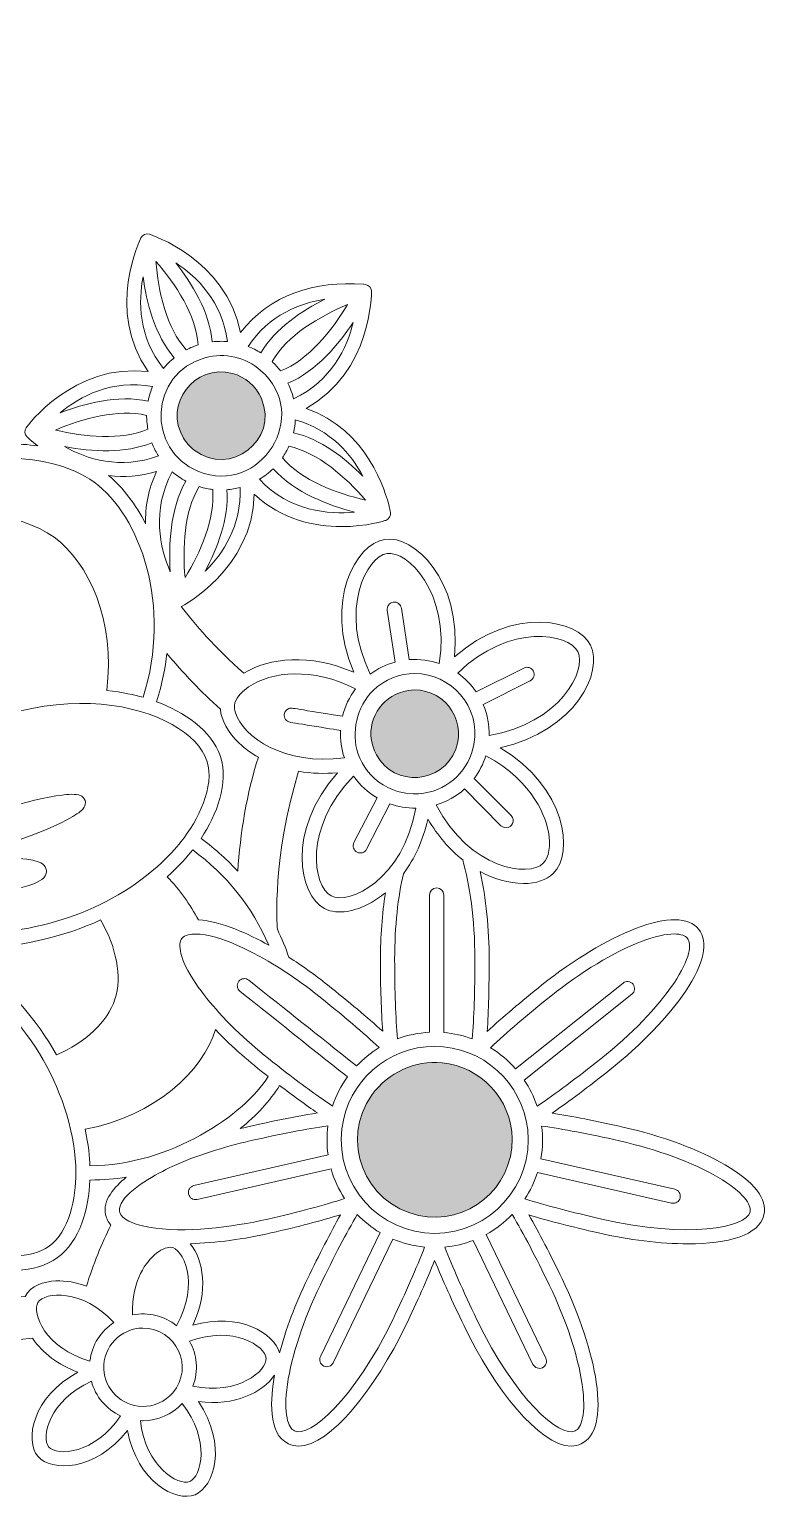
# Model space of a CAD drawing. Extents: x 0 to 385, y -1 to 309.
# Drawn here: x 229.1 to 384.6, y -1.3 to 309.3 of the extents above; entities that cross this region are included whole.
import ezdxf

# ---------------------------------------------------------------- set-up
doc = ezdxf.new("R2010")
doc.units = 0
doc.header["$MEASUREMENT"] = 0
doc.layers.add('Calque 1', color=7, linetype='Continuous')

# ---------------------------------------------------------------- blocks, each defined once
blk = doc.blocks.new('block 2')
at = {"layer": 'Calque 1', "true_color": 0x1a1a1a}
h = blk.add_hatch(color=179, dxfattribs=at)
h.dxf.hatch_style = 2
edge = h.paths.add_edge_path()
edge.add_spline(control_points=[(261.56, 223.08), (262.08, 222.21), (262.86, 221.31), (263.82, 220.56), (271.29, 214.81), (281.66, 222.68), (277.96, 231.43), (277.96, 231.43), (277.96, 231.43), (277.96, 231.43), (276.82, 234.13), (274.51, 236.03), (271.85, 236.75), (263.83, 238.92), (257.29, 230.16), (261.56, 223.08)], knot_values=[0, 0, 0, 0, 1, 1, 1, 2, 2, 2, 3, 3, 3, 4, 4, 4, 5, 5, 5, 5], degree=3, periodic=1)
h = blk.add_hatch(color=179, dxfattribs=at)
h.dxf.hatch_style = 2
edge = h.paths.add_edge_path()
edge.add_spline(control_points=[(302.18, 156.34), (305.96, 149.42), (316.12, 150.17), (318.9, 157.52), (321.39, 164.11), (315.85, 170.97), (308.86, 169.9), (303.89, 169.13), (300.36, 164.44), (301.14, 159.37), (301.22, 158.86), (301.64, 157.32), (302.18, 156.34)], knot_values=[0, 0, 0, 0, 1, 1, 1, 2, 2, 2, 3, 3, 3, 4, 4, 4, 4], degree=3, periodic=1)
h = blk.add_hatch(color=179, dxfattribs=at)
h.dxf.hatch_style = 2
edge = h.paths.add_edge_path()
edge.add_spline(control_points=[(316.01, 91.38), (310.3, 91.91), (304.69, 89.38), (301.29, 84.69), (294.31, 75.07), (299.71, 61.66), (311.05, 59.22), (321.38, 56.99), (330.94, 65.03), (330.78, 75.38), (330.66, 83.84), (324.09, 90.62), (316.01, 91.38)], knot_values=[0, 0, 0, 0, 1, 1, 1, 2, 2, 2, 3, 3, 3, 4, 4, 4, 4], degree=3, periodic=1)
at = {"layer": 'Calque 1', "lineweight": 0}
for points, knots in [([(375.66, 69.88), (370.13, 73.12), (362.47, 75.95), (354.1, 77.86), (348.37, 79.17), (343.46, 80.11), (339.21, 80.76), (342.82, 83.29), (346.85, 86.32), (351.34, 89.9), (351.34, 89.9), (351.34, 89.9), (351.34, 89.9), (358.06, 95.26), (363.73, 101.14), (367.31, 106.46), (371.26, 112.32), (372.22, 116.83), (370.09, 119.51), (367.95, 122.18), (363.34, 122.24), (356.75, 119.7), (350.77, 117.39), (343.78, 113.17), (337.06, 107.81), (332.6, 104.25), (328.77, 101), (325.53, 98.03), (325.81, 102.41), (325.94, 107.43), (325.94, 113.17), (325.94, 119.57), (325.29, 126.14), (324.05, 131.71), (326.83, 130.21), (330.07, 129.2), (333.18, 129.2), (335.82, 129.2), (338.06, 129.94), (339.46, 131.32), (343.82, 135.65), (342.34, 149.35), (328.27, 157.84), (344.31, 161.43), (350.06, 173.95), (347.3, 179.44), (344.53, 184.93), (331.04, 187.75), (318.62, 176.99), (320.17, 193.36), (310.03, 202.69), (303.96, 201.76), (297.88, 200.82), (291.04, 188.85), (297.43, 173.73), (288.12, 177.76), (279.68, 176.84), (274.24, 173.55), (268.19, 178.91), (263.81, 184.02), (261.07, 187.59), (261.26, 187.69), (276.12, 195.47), (276.44, 211.29), (282.3, 205.82), (289.28, 204.45), (294.77, 204.45), (300.13, 204.45), (304.07, 205.74), (304.16, 205.77), (304.85, 206.01), (305.27, 206.71), (305.15, 207.43), (305.12, 207.64), (305.08, 207.76), (305.04, 208.04), (305.02, 208.22), (305.01, 208.21), (304.96, 208.36), (304.13, 211.94), (300.27, 224.89), (287.36, 229.38), (301.22, 237.04), (301.17, 253.84), (301.17, 254.03), (301.16, 254.76), (300.63, 255.37), (299.91, 255.49), (299.4, 255.57), (299.48, 255.56), (299.45, 255.56), (289.36, 256.3), (279.64, 253.4), (273.53, 245.35), (270.52, 260.9), (254.53, 266.04), (254.36, 266.1), (253.66, 266.32), (252.91, 266), (252.58, 265.35), (252.49, 265.18), (245.03, 250.14), (254.07, 237.13), (238.35, 239.07), (228.51, 225.46), (228.41, 225.31), (227.99, 224.71), (228.06, 223.9), (228.57, 223.38), (228.61, 223.35), (229.43, 222.55), (230.88, 221.45), (226.74, 222.07), (222.3, 222.06), (217.78, 221.42), (216.61, 221.7), (198.4, 226.27), (180.41, 241.42), (180.41, 241.42), (179.45, 242.23), (179.45, 242.23), (178.79, 241.72), (173.86, 237.23), (165.79, 232.3), (165.75, 235.06), (163.19, 237.99), (158.3, 240.85), (153.34, 243.75), (146.46, 246.3), (138.95, 248.01), (134, 249.14), (129.72, 249.97), (126.01, 250.55), (129.16, 252.77), (132.65, 255.41), (136.55, 258.52), (136.55, 258.52), (136.55, 258.52), (136.55, 258.52), (142.57, 263.33), (147.66, 268.6), (150.87, 273.37), (154.45, 278.69), (155.31, 282.79), (153.35, 285.24), (151.4, 287.69), (147.21, 287.77), (141.23, 285.46), (135.86, 283.39), (129.59, 279.6), (123.56, 274.8), (119.7, 271.71), (116.36, 268.89), (113.52, 266.3), (113.75, 270.13), (113.86, 274.5), (113.86, 279.47), (113.86, 299.03), (108.62, 309.27), (103.45, 309.27), (98.27, 309.27), (93.04, 299.03), (93.04, 279.47), (93.04, 274.39), (93.18, 270.03), (93.44, 266.28), (90.58, 268.86), (87.22, 271.69), (83.32, 274.79), (77.3, 279.6), (71.02, 283.38), (65.66, 285.45), (59.68, 287.76), (55.49, 287.68), (53.53, 285.23), (51.58, 282.78), (52.44, 278.68), (56.01, 273.36), (59.23, 268.59), (64.32, 263.32), (70.34, 258.51), (74.21, 255.42), (77.72, 252.79), (80.88, 250.6), (77.09, 249.97), (72.79, 249.11), (67.94, 248), (60.43, 246.29), (53.56, 243.74), (48.59, 240.84), (43.06, 237.6), (40.51, 234.28), (41.21, 231.22), (41.91, 228.16), (45.65, 226.28), (52.03, 225.76), (58.55, 225.23), (66.18, 226.24), (72.58, 227.7), (77.4, 228.8), (81.64, 229.9), (85.32, 231.01), (83.45, 227.65), (81.46, 223.76), (79.3, 219.28), (75.39, 211.16), (73.36, 204.36), (72.74, 199.14), (68.42, 199.51), (63.84, 197.93), (59.84, 194.76), (60.39, 205.76), (53.42, 211.88), (49.13, 211.22), (44.85, 210.56), (40.04, 202.62), (43.87, 192.3), (33.58, 196.22), (25.6, 191.49), (24.91, 187.2), (24.21, 182.95), (30.23, 175.9), (41.27, 176.35), (38.96, 173.48), (37.46, 170.29), (36.94, 167.12), (34.18, 168.9), (31.34, 169.56), (29.12, 168.87), (29.12, 168.87), (29.12, 168.87), (29.12, 168.87), (23.26, 167.04), (18.26, 154.19), (26.84, 140.17), (10.95, 144.39), (0.07, 135.92), (0, 129.77), (-0.07, 123.58), (10.65, 114.91), (26.58, 118.73), (17.67, 104.91), (22.37, 91.97), (28.18, 90), (34, 88.03), (45.6, 95.49), (46.89, 111.87), (55.97, 100.73), (67.84, 99.59), (73.05, 102.99), (72.85, 99.31), (73.22, 95.78), (74.26, 92.59), (76.34, 86.17), (81.34, 80.2), (88.03, 75.61), (84.9, 72.4), (76.99, 62.8), (79.65, 50.2), (65.93, 58.1), (51.57, 49.38), (51.41, 49.28), (50.79, 48.9), (50.54, 48.12), (50.81, 47.45), (50.88, 47.28), (57.37, 31.78), (73.12, 30.1), (61.37, 19.49), (65.22, 3.15), (65.27, 2.97), (65.44, 2.27), (66.08, 1.78), (66.83, 1.83), (67.01, 1.84), (83.75, 3.23), (90.21, 17.69), (96.67, 3.23), (113.41, 1.84), (113.6, 1.83), (114.34, 1.78), (114.99, 2.27), (115.16, 2.97), (115.17, 2.98), (115.21, 3.16), (115.26, 3.45), (115.28, 3.49), (115.32, 3.65), (115.33, 3.72), (116.86, 13.53), (114.71, 23.42), (107.31, 30.1), (111.39, 30.54), (114.84, 31.9), (117.73, 33.68), (138.64, 34.17), (153.79, 28.09), (154.83, 27.66), (162.19, 20.53), (171.18, 16.17), (179.45, 16.17), (187.72, 16.17), (196.7, 20.53), (204.06, 27.66), (204.89, 28), (214.9, 32.02), (229.73, 33.31), (231.82, 30.18), (235.17, 27.69), (239.3, 26.18), (229.63, 20.9), (228.05, 11.76), (230.86, 8.44), (233.65, 5.15), (242.91, 5.16), (249.74, 13.84), (251.77, 3.04), (259.95, -1.32), (263.99, 0.34), (267.98, 1.97), (270.86, 10.78), (264.69, 19.97), (272.36, 18.98), (278.2, 21.88), (280.73, 25.56), (279.87, 20.74), (279.23, 13.18), (283.63, 11.06), (284.3, 10.74), (285.02, 10.58), (285.77, 10.58), (292.5, 10.58), (302.05, 22.92), (308.31, 35.93), (310.79, 41.07), (312.83, 45.66), (314.45, 49.74), (316.11, 45.68), (318.17, 41.1), (320.66, 35.93), (326.93, 22.92), (336.47, 10.59), (343.2, 10.59), (343.96, 10.59), (344.68, 10.74), (345.35, 11.07), (348.43, 12.55), (349.52, 17.03), (348.51, 24.03), (347.59, 30.37), (345.03, 38.13), (341.3, 45.87), (338.82, 51.02), (336.5, 55.48), (334.32, 59.31), (338.53, 58.06), (343.41, 56.8), (349, 55.53), (355.36, 54.08), (362.04, 53.23), (367.83, 53.23), (376.28, 53.23), (382.85, 55.03), (383.83, 59.33), (384.59, 62.66), (381.76, 66.31), (375.66, 69.88)], [0, 0, 0, 0, 1, 1, 1, 2, 2, 2, 3, 3, 3, 4, 4, 4, 5, 5, 5, 6, 6, 6, 7, 7, 7, 8, 8, 8, 9, 9, 9, 10, 10, 10, 11, 11, 11, 12, 12, 12, 13, 13, 13, 14, 14, 14, 15, 15, 15, 16, 16, 16, 17, 17, 17, 18, 18, 18, 19, 19, 19, 20, 20, 20, 21, 21, 21, 22, 22, 22, 23, 23, 23, 24, 24, 24, 25, 25, 25, 26, 26, 26, 27, 27, 27, 28, 28, 28, 29, 29, 29, 30, 30, 30, 31, 31, 31, 32, 32, 32, 33, 33, 33, 34, 34, 34, 35, 35, 35, 36, 36, 36, 37, 37, 37, 38, 38, 38, 39, 39, 39, 40, 40, 40, 41, 41, 41, 42, 42, 42, 43, 43, 43, 44, 44, 44, 45, 45, 45, 46, 46, 46, 47, 47, 47, 48, 48, 48, 49, 49, 49, 50, 50, 50, 51, 51, 51, 52, 52, 52, 53, 53, 53, 54, 54, 54, 55, 55, 55, 56, 56, 56, 57, 57, 57, 58, 58, 58, 59, 59, 59, 60, 60, 60, 61, 61, 61, 62, 62, 62, 63, 63, 63, 64, 64, 64, 65, 65, 65, 66, 66, 66, 67, 67, 67, 68, 68, 68, 69, 69, 69, 70, 70, 70, 71, 71, 71, 72, 72, 72, 73, 73, 73, 74, 74, 74, 75, 75, 75, 76, 76, 76, 77, 77, 77, 78, 78, 78, 79, 79, 79, 80, 80, 80, 81, 81, 81, 82, 82, 82, 83, 83, 83, 84, 84, 84, 85, 85, 85, 86, 86, 86, 87, 87, 87, 88, 88, 88, 89, 89, 89, 90, 90, 90, 91, 91, 91, 92, 92, 92, 93, 93, 93, 94, 94, 94, 95, 95, 95, 96, 96, 96, 97, 97, 97, 98, 98, 98, 99, 99, 99, 100, 100, 100, 101, 101, 101, 102, 102, 102, 103, 103, 103, 104, 104, 104, 105, 105, 105, 106, 106, 106, 107, 107, 107, 108, 108, 108, 109, 109, 109, 110, 110, 110, 111, 111, 111, 112, 112, 112, 113, 113, 113, 114, 114, 114, 115, 115, 115, 116, 116, 116, 117, 117, 117, 118, 118, 118, 119, 119, 119, 120, 120, 120, 121, 121, 121, 122, 122, 122, 122]), ([(263.36, 242.29), (263.22, 242.24), (262.18, 241.73), (262.13, 241.7), (257.91, 246.34), (256.24, 254.12), (255.72, 260.38), (259.86, 255.64), (264.25, 249.01), (264.63, 242.76), (264.58, 242.74), (263.49, 242.35), (263.36, 242.29)], [0, 0, 0, 0, 1, 1, 1, 2, 2, 2, 3, 3, 3, 4, 4, 4, 4]), ([(270.82, 243.46), (269.75, 243.55), (268.68, 243.53), (267.6, 243.41), (267.05, 249.73), (263.21, 255.86), (259.92, 260.04), (264.38, 257.12), (269.7, 251.93), (270.82, 243.46)], [0, 0, 0, 0, 1, 1, 1, 2, 2, 2, 3, 3, 3, 3]), ([(253.04, 257.14), (253.74, 251.86), (255.45, 244.84), (259.6, 240.04), (258.76, 239.36), (257.99, 238.61), (257.31, 237.77), (252.02, 244.48), (252.02, 251.9), (253.04, 257.14)], [0, 0, 0, 0, 1, 1, 1, 2, 2, 2, 3, 3, 3, 3]), ([(291.3, 252.38), (286.6, 250.02), (280.89, 246.29), (277.83, 241.09), (276.98, 241.62), (276.08, 242.08), (275.14, 242.44), (279.61, 249.14), (286.13, 251.58), (291.3, 252.38)], [0, 0, 0, 0, 1, 1, 1, 2, 2, 2, 3, 3, 3, 3]), ([(296.09, 251.25), (292.84, 245.82), (287.85, 239.53), (281.96, 237.28), (281.4, 238.02), (280.89, 238.6), (280.22, 239.23), (283.29, 244.77), (290.27, 248.82), (296.09, 251.25)], [0, 0, 0, 0, 1, 1, 1, 2, 2, 2, 3, 3, 3, 3]), ([(284.72, 231.38), (284.31, 233.14), (283.88, 234), (283.55, 234.68), (289.58, 237.21), (294.34, 243.02), (297.3, 247.51), (296, 242.29), (292.77, 235.21), (284.72, 231.38)], [0, 0, 0, 0, 1, 1, 1, 2, 2, 2, 3, 3, 3, 3]), ([(266.05, 240.05), (270.33, 241.25), (274.71, 240.07), (277.78, 237.4), (288.67, 227.96), (277.73, 210.79), (264.68, 216.1), (253.7, 220.56), (254.23, 236.75), (266.05, 240.05)], [0, 0, 0, 0, 1, 1, 1, 2, 2, 2, 3, 3, 3, 3]), ([(261.56, 223.08), (262.08, 222.21), (262.86, 221.31), (263.82, 220.56), (271.29, 214.81), (281.66, 222.68), (277.96, 231.43), (277.96, 231.43), (277.96, 231.43), (277.96, 231.43), (276.82, 234.13), (274.51, 236.03), (271.85, 236.75), (263.83, 238.92), (257.29, 230.16), (261.56, 223.08)], [0, 0, 0, 0, 1, 1, 1, 2, 2, 2, 3, 3, 3, 4, 4, 4, 5, 5, 5, 5]), ([(255.03, 233.96), (254.64, 233.05), (254.34, 232.18), (254.08, 230.92), (247.7, 232.28), (240.49, 230.34), (235.55, 228.46), (239.69, 231.87), (246.39, 235.56), (255.03, 233.96)], [0, 0, 0, 0, 1, 1, 1, 2, 2, 2, 3, 3, 3, 3]), ([(234.57, 224.81), (240.26, 227.23), (247.76, 229.33), (253.77, 227.91), (253.77, 227.14), (253.87, 225.91), (254.04, 225.01), (248.36, 222.58), (240.61, 223.38), (234.57, 224.81)], [0, 0, 0, 0, 1, 1, 1, 2, 2, 2, 3, 3, 3, 3]), ([(284.7, 224.25), (284.92, 225.14), (285.05, 226.05), (285.1, 226.96), (292.6, 224.84), (296.89, 219.68), (299.3, 215.12), (295.64, 218.8), (290.45, 222.93), (284.7, 224.25)], [0, 0, 0, 0, 1, 1, 1, 2, 2, 2, 3, 3, 3, 3]), ([(242.69, 213.82), (252.5, 206.69), (259.14, 187.71), (253.02, 168.47), (251.35, 168.94), (248.74, 169.54), (245.36, 169.89), (247.26, 184.48), (241.53, 196.93), (234.26, 202.21), (226.94, 207.53), (213.32, 209.08), (200.08, 202.79), (198.71, 205.89), (197.33, 208.19), (196.37, 209.63), (213.19, 221.69), (233.23, 220.7), (242.69, 213.82)], [0, 0, 0, 0, 1, 1, 1, 2, 2, 2, 3, 3, 3, 4, 4, 4, 5, 5, 5, 6, 6, 6, 6]), ([(254.87, 222.12), (254.92, 222), (254.96, 221.87), (255.01, 221.75), (255.36, 220.9), (255.79, 220.11), (256.27, 219.37), (248.21, 216.39), (241.11, 218.72), (236.45, 221.32), (242.4, 220.19), (249.25, 219.85), (254.87, 222.12)], [0, 0, 0, 0, 1, 1, 1, 2, 2, 2, 3, 3, 3, 4, 4, 4, 4]), ([(299.88, 210.04), (293.82, 211.43), (286.39, 214.18), (282.38, 218.98), (282.93, 219.78), (283.35, 220.55), (283.72, 221.39), (289.85, 220.12), (295.78, 214.81), (299.88, 210.04)], [0, 0, 0, 0, 1, 1, 1, 2, 2, 2, 3, 3, 3, 3]), ([(255.87, 216.08), (254.09, 212.27), (253.47, 208.52), (253.54, 205.06), (251.5, 209.13), (248.87, 212.61), (245.76, 215.21), (249.08, 214.81), (252.31, 215), (255.87, 216.08)], [0, 0, 0, 0, 1, 1, 1, 2, 2, 2, 3, 3, 3, 3]), ([(259.17, 216.01), (260.05, 215.25), (261.01, 214.59), (262.03, 214.05), (258.64, 208.12), (258.4, 200.24), (258.74, 194.95), (256.61, 199.91), (254.75, 207.85), (259.17, 216.01)], [0, 0, 0, 0, 1, 1, 1, 2, 2, 2, 3, 3, 3, 3]), ([(277.53, 214.42), (278.59, 215.05), (279.56, 215.8), (280.43, 216.65), (284.96, 211.55), (292.38, 208.85), (297.56, 207.51), (292.18, 206.99), (283.97, 207.62), (277.53, 214.42)], [0, 0, 0, 0, 1, 1, 1, 2, 2, 2, 3, 3, 3, 3]), ([(261.87, 193.7), (261.32, 199.85), (261.64, 207.61), (264.82, 212.88), (265.99, 212.51), (266.95, 212.36), (267.69, 212.28), (268.24, 206.11), (265.07, 198.96), (261.87, 193.7)], [0, 0, 0, 0, 1, 1, 1, 2, 2, 2, 3, 3, 3, 3]), ([(270.7, 212.22), (271.62, 212.3), (272.54, 212.46), (273.45, 212.7), (273.77, 204.58), (269.85, 198.75), (266.12, 195.07), (268.57, 199.68), (271.14, 206.11), (270.7, 212.22)], [0, 0, 0, 0, 1, 1, 1, 2, 2, 2, 3, 3, 3, 3]), ([(304.42, 198.79), (308.56, 199.43), (317.73, 190.82), (315.44, 175.57), (313.46, 176.27), (311.31, 176.56), (309.11, 176.4), (309.11, 176.4), (307.44, 187.26), (307.44, 187.26), (307.31, 188.08), (306.55, 188.65), (305.73, 188.52), (304.91, 188.39), (304.35, 187.62), (304.47, 186.81), (304.47, 186.81), (306.15, 175.9), (306.15, 175.9), (304.21, 175.37), (302.43, 174.49), (300.89, 173.33), (294.21, 186.99), (300.13, 198.13), (304.42, 198.79)], [0, 0, 0, 0, 1, 1, 1, 2, 2, 2, 3, 3, 3, 4, 4, 4, 5, 5, 5, 6, 6, 6, 7, 7, 7, 8, 8, 8, 8]), ([(344.62, 178.09), (346.59, 174.18), (340.88, 162.92), (325.93, 160.43), (325.98, 162.61), (325.65, 164.66), (324.67, 166.95), (324.67, 166.95), (334.6, 171.95), (334.6, 171.95), (335.34, 172.33), (335.63, 173.23), (335.26, 173.97), (334.89, 174.71), (333.98, 175), (333.25, 174.63), (333.25, 174.63), (323.22, 169.58), (323.22, 169.58), (322.16, 171.14), (320.83, 172.49), (319.31, 173.57), (330.39, 184.28), (342.71, 181.87), (344.62, 178.09)], [0, 0, 0, 0, 1, 1, 1, 2, 2, 2, 3, 3, 3, 4, 4, 4, 5, 5, 5, 6, 6, 6, 7, 7, 7, 8, 8, 8, 8]), ([(258.06, 177.69), (258.06, 177.7), (258.06, 177.7), (258.06, 177.7), (261.36, 173.69), (265.26, 169.57), (269.31, 165.96), (269.5, 163.64), (270.89, 161.06), (273.27, 158.79), (274.47, 157.65), (275.84, 156.66), (277.31, 155.82), (274.87, 148.31), (273.47, 139.68), (272.98, 131.77), (272.98, 131.78), (272.98, 131.78), (272.98, 131.78), (270.97, 133.97), (268.41, 136.38), (265.24, 138.72), (268.54, 143.69), (271.14, 150.38), (269.32, 155.97), (267.5, 161.58), (261.43, 165.47), (255.87, 167.53), (257.07, 171.29), (257.72, 174.75), (258.06, 177.69)], [0, 0, 0, 0, 1, 1, 1, 2, 2, 2, 3, 3, 3, 4, 4, 4, 5, 5, 5, 6, 6, 6, 7, 7, 7, 8, 8, 8, 9, 9, 9, 10, 10, 10, 10]), ([(266.47, 155.05), (268.22, 149.65), (264.59, 142.5), (261.01, 137.99), (259.98, 136.69), (258.32, 134.82), (255.98, 132.74), (244.24, 122.33), (228.68, 118.19), (212.92, 118.45), (213.59, 121.11), (213.94, 123.89), (213.95, 126.75), (222.9, 126.81), (230.41, 128.6), (232.09, 130.42), (232.97, 131.37), (232.79, 132.62), (231.81, 133.33), (231.03, 133.9), (229.51, 134.18), (228.55, 134.31), (224.02, 134.94), (217.82, 134.3), (213.29, 133.44), (213.15, 134.19), (213.19, 133.92), (213.1, 134.34), (220.17, 136.06), (232.02, 139.63), (238.22, 143.32), (239.49, 144.08), (240.33, 144.74), (240.62, 145.27), (240.83, 145.65), (240.95, 146.21), (240.79, 146.7), (240.79, 146.7), (240.79, 146.71), (240.79, 146.71), (240.63, 147.19), (240.21, 147.58), (239.81, 147.77), (238.94, 148.17), (236.96, 147.97), (236.01, 147.86), (229.01, 147.01), (218.31, 143.39), (211.12, 140.43), (211.1, 140.47), (210.77, 141.2), (210.74, 141.27), (214.9, 143.24), (220.46, 146.45), (223.74, 149.67), (224.77, 150.68), (225.44, 151.56), (225.66, 152.24), (226.03, 153.37), (225.48, 154.51), (224.18, 154.77), (221.75, 155.24), (214.61, 152.28), (207.33, 147.06), (205.68, 149.32), (203.76, 151.38), (201.62, 153.18), (232.4, 176.33), (262.83, 166.25), (266.47, 155.05)], [0, 0, 0, 0, 1, 1, 1, 2, 2, 2, 3, 3, 3, 4, 4, 4, 5, 5, 5, 6, 6, 6, 7, 7, 7, 8, 8, 8, 9, 9, 9, 10, 10, 10, 11, 11, 11, 12, 12, 12, 13, 13, 13, 14, 14, 14, 15, 15, 15, 16, 16, 16, 17, 17, 17, 18, 18, 18, 19, 19, 19, 20, 20, 20, 21, 21, 21, 22, 22, 22, 23, 23, 23, 23]), ([(297.81, 170.26), (296.5, 168.55), (295.55, 166.57), (295.03, 164.45), (284.07, 166.15), (284.43, 166.36), (283.71, 166.08), (283.23, 165.89), (282.86, 165.47), (282.77, 164.93), (282.77, 164.92), (282.77, 164.91), (282.77, 164.91), (282.65, 164.1), (283.2, 163.34), (284.01, 163.2), (284.34, 163.15), (294.97, 161.42), (294.61, 161.48), (294.51, 159.44), (294.8, 157.61), (295.43, 155.73), (282.79, 153.95), (274.05, 160.16), (272.49, 165.2), (272.3, 165.84), (272.22, 166.44), (272.3, 166.96), (272.32, 167.06), (272.36, 167.16), (272.39, 167.27), (272.77, 168.62), (274.11, 169.87), (275.27, 170.66), (280.1, 173.92), (288.71, 174.81), (297.81, 170.26)], [0, 0, 0, 0, 1, 1, 1, 2, 2, 2, 3, 3, 3, 4, 4, 4, 5, 5, 5, 6, 6, 6, 7, 7, 7, 8, 8, 8, 9, 9, 9, 10, 10, 10, 11, 11, 11, 12, 12, 12, 12]), ([(301.49, 169.91), (303.93, 172.26), (307.08, 173.46), (310.28, 173.46), (317.87, 173.46), (324.19, 166.57), (322.74, 158.54), (321.79, 153.26), (317.56, 149.07), (312.2, 148.24), (305.98, 147.29), (300.19, 151.01), (298.27, 156.69), (296.87, 160.85), (298.01, 166.56), (301.49, 169.91)], [0, 0, 0, 0, 1, 1, 1, 2, 2, 2, 3, 3, 3, 4, 4, 4, 5, 5, 5, 5]), ([(302.18, 156.34), (305.96, 149.42), (316.12, 150.17), (318.9, 157.52), (321.39, 164.11), (315.85, 170.97), (308.86, 169.9), (303.89, 169.13), (300.36, 164.44), (301.14, 159.37), (301.22, 158.86), (301.64, 157.32), (302.18, 156.34)], [0, 0, 0, 0, 1, 1, 1, 2, 2, 2, 3, 3, 3, 4, 4, 4, 4]), ([(337.35, 133.46), (334.34, 130.48), (321.88, 132.1), (314.77, 145.77), (317.01, 146.44), (318.96, 147.51), (320.76, 149.13), (320.76, 149.13), (328.43, 141.39), (328.43, 141.39), (328.72, 141.1), (329.11, 140.95), (329.49, 140.95), (330.81, 140.95), (331.5, 142.55), (330.56, 143.51), (330.56, 143.51), (322.78, 151.35), (322.78, 151.35), (323.86, 152.78), (324.69, 154.4), (325.23, 156.14), (335.72, 150.57), (337.97, 142.54), (338.42, 140.09), (338.94, 137.22), (338.52, 134.62), (337.35, 133.46)], [0, 0, 0, 0, 1, 1, 1, 2, 2, 2, 3, 3, 3, 4, 4, 4, 5, 5, 5, 6, 6, 6, 7, 7, 7, 8, 8, 8, 9, 9, 9, 9]), ([(291.28, 123.91), (294.11, 122.45), (297.92, 123.46), (300.72, 124.97), (301.9, 125.61), (303.02, 126.39), (304.08, 127.27), (303.39, 122.79), (303.03, 117.94), (303.03, 113.17), (303.03, 107.3), (303.2, 102.31), (303.51, 98.04), (300.25, 100.98), (296.4, 104.22), (291.9, 107.81), (289.2, 109.96), (286.45, 111.93), (283.74, 113.66), (283.08, 115.64), (282.26, 117.61), (281.31, 119.56), (281.23, 120.6), (280.26, 134.88), (285.79, 152.86), (288.63, 152.38), (291.22, 152.33), (293.99, 152.57), (283.11, 140.24), (285.82, 126.73), (291.28, 123.91)], [0, 0, 0, 0, 1, 1, 1, 2, 2, 2, 3, 3, 3, 4, 4, 4, 5, 5, 5, 6, 6, 6, 7, 7, 7, 8, 8, 8, 9, 9, 9, 10, 10, 10, 10]), ([(292.65, 126.58), (288.76, 128.58), (286.76, 141.05), (297.39, 151.85), (298.8, 149.81), (300.45, 148.37), (302.32, 147.26), (302.32, 147.26), (297.46, 137.82), (297.46, 137.82), (297.08, 137.08), (297.37, 136.18), (298.1, 135.8), (298.84, 135.42), (299.74, 135.7), (300.12, 136.44), (300.12, 136.44), (305.04, 145.99), (305.04, 145.99), (306.81, 145.36), (308.58, 145.07), (310.48, 145.1), (307.82, 129.96), (296.42, 124.64), (292.65, 126.58)], [0, 0, 0, 0, 1, 1, 1, 2, 2, 2, 3, 3, 3, 4, 4, 4, 5, 5, 5, 6, 6, 6, 7, 7, 7, 8, 8, 8, 8]), ([(322.38, 96.44), (320.49, 97.14), (318.48, 97.6), (316.38, 97.77), (316.38, 97.77), (316.38, 126.77), (316.38, 126.77), (316.38, 127.6), (315.71, 128.27), (314.88, 128.27), (314.05, 128.27), (313.38, 127.6), (313.38, 126.77), (313.38, 126.77), (313.38, 97.83), (313.38, 97.83), (311.02, 97.72), (308.75, 97.24), (306.63, 96.46), (306.25, 100.94), (306.03, 106.43), (306.03, 113.17), (306.03, 120.35), (306.76, 126.46), (307.86, 131.26), (310.23, 134.43), (312, 138.32), (313.03, 142.68), (313.04, 142.69), (313.05, 142.71), (313.07, 142.71), (315.09, 139.29), (317.57, 136.39), (320.36, 134.16), (321.86, 129.03), (322.93, 121.88), (322.93, 113.17), (322.93, 106.42), (322.73, 100.92), (322.38, 96.44)], [0, 0, 0, 0, 1, 1, 1, 2, 2, 2, 3, 3, 3, 4, 4, 4, 5, 5, 5, 6, 6, 6, 7, 7, 7, 8, 8, 8, 9, 9, 9, 10, 10, 10, 11, 11, 11, 12, 12, 12, 13, 13, 13, 13]), ([(279.5, 116.21), (275.37, 118.52), (269.44, 121.29), (264.69, 121.53), (262.96, 124.74), (260.78, 127.83), (258.12, 130.64), (260.65, 132.9), (262.41, 134.92), (263.48, 136.28), (270.62, 131.03), (276.07, 124.22), (279.5, 116.21)], [0, 0, 0, 0, 1, 1, 1, 2, 2, 2, 3, 3, 3, 4, 4, 4, 4]), ([(247.1, 104.79), (245.57, 100.06), (240.8, 95.63), (234.81, 93.05), (230.75, 100.27), (224.36, 108.15), (214.35, 115.43), (226.73, 115.43), (236.52, 118.05), (244.06, 121.51), (247.38, 115.9), (248.64, 109.51), (247.1, 104.79)], [0, 0, 0, 0, 1, 1, 1, 2, 2, 2, 3, 3, 3, 4, 4, 4, 4]), ([(275.31, 108.82), (274.66, 109.33), (273.72, 109.23), (273.2, 108.58), (272.69, 107.93), (272.79, 106.99), (273.44, 106.47), (276.65, 103.91), (292.64, 91.16), (296.08, 88.42), (294.74, 86.57), (293.67, 84.51), (292.93, 82.29), (290.13, 84.17), (286.92, 86.48), (283.27, 89.29), (277.96, 93.37), (273.51, 97.02), (269, 102), (267.42, 103.75), (265.45, 106.18), (264.14, 108.12), (260.6, 113.39), (260.31, 116.48), (261.22, 117.63), (261.79, 118.35), (263.14, 118.55), (264.07, 118.55), (269.18, 118.55), (276.8, 114.46), (281.15, 111.75), (284.01, 109.96), (286.88, 107.97), (290.03, 105.46), (295.31, 101.25), (299.48, 97.66), (302.77, 94.6), (301.01, 93.53), (299.4, 92.22), (297.99, 90.73), (289.48, 97.52), (283.42, 102.35), (275.31, 108.82)], [0, 0, 0, 0, 1, 1, 1, 2, 2, 2, 3, 3, 3, 4, 4, 4, 5, 5, 5, 6, 6, 6, 7, 7, 7, 8, 8, 8, 9, 9, 9, 10, 10, 10, 11, 11, 11, 12, 12, 12, 13, 13, 13, 14, 14, 14, 14]), ([(357.83, 116.9), (360.93, 118.1), (363.25, 118.56), (364.89, 118.56), (366.38, 118.56), (367.31, 118.18), (367.74, 117.64), (368.65, 116.49), (368.36, 113.4), (364.82, 108.13), (361.41, 103.06), (355.96, 97.42), (349.47, 92.25), (349.47, 92.25), (349.47, 92.25), (349.47, 92.25), (344.4, 88.21), (339.95, 84.88), (336.05, 82.23), (335.4, 84.21), (334.49, 86.07), (333.35, 87.77), (333.35, 87.77), (356.02, 105.86), (356.02, 105.86), (356.66, 106.37), (356.77, 107.32), (356.25, 107.96), (355.74, 108.61), (354.79, 108.72), (354.15, 108.2), (354.15, 108.2), (331.51, 90.15), (331.51, 90.15), (329.99, 91.88), (328.2, 93.38), (326.22, 94.58), (329.65, 97.82), (333.87, 101.44), (338.93, 105.47), (345.41, 110.64), (352.12, 114.7), (357.83, 116.9)], [0, 0, 0, 0, 1, 1, 1, 2, 2, 2, 3, 3, 3, 4, 4, 4, 5, 5, 5, 6, 6, 6, 7, 7, 7, 8, 8, 8, 9, 9, 9, 10, 10, 10, 11, 11, 11, 12, 12, 12, 13, 13, 13, 14, 14, 14, 14]), ([(181.87, 92.37), (184.72, 92.57), (187.47, 93.11), (190.08, 93.96), (192.9, 85.46), (196.93, 78.87), (199.18, 77.83), (199.77, 77.56), (200.33, 77.56), (200.8, 77.77), (200.81, 77.77), (200.81, 77.77), (200.81, 77.77), (201.24, 77.96), (201.66, 78.38), (201.87, 79), (202.16, 79.92), (201.96, 81.44), (201.79, 82.39), (200.99, 86.9), (198.47, 92.57), (196.24, 96.65), (196.29, 96.67), (197, 97.08), (197.04, 97.11), (200.86, 90.92), (207.95, 80.7), (213.38, 75.96), (214.47, 75.01), (215.36, 74.42), (215.94, 74.3), (216.32, 74.23), (216.44, 74.28), (216.56, 74.3), (217.18, 74.38), (217.62, 74.68), (217.89, 75.25), (217.97, 75.42), (218.04, 75.64), (218.07, 75.85), (218.18, 76.77), (217.37, 78.65), (216.98, 79.49), (213.91, 86.1), (206.96, 95.3), (202.21, 100.88), (202.33, 100.98), (202.45, 101.08), (202.57, 101.19), (202.68, 101.29), (202.79, 101.4), (202.9, 101.5), (206.11, 98.08), (210.85, 93.84), (214.91, 91.72), (216.18, 91.05), (217.24, 90.69), (217.95, 90.69), (218.6, 90.69), (219.13, 90.96), (219.45, 91.31), (219.45, 91.31), (219.45, 91.31), (219.45, 91.31), (219.71, 91.6), (219.99, 92.1), (219.89, 92.88), (219.6, 95.34), (214.57, 101.21), (207.35, 106.52), (208.99, 108.77), (210.36, 111.22), (211.42, 113.83), (221.52, 106.74), (227.92, 99.05), (231.96, 92), (236.05, 84.86), (238.87, 76.19), (238.86, 68.24), (238.86, 62.86), (237.47, 55.83), (233.23, 52.75), (229.31, 49.9), (222.89, 50.44), (218.19, 51.74), (213.96, 52.91), (209.95, 54.94), (206.22, 57.44), (194.13, 65.57), (186.21, 78.22), (181.87, 92.37)], [0, 0, 0, 0, 1, 1, 1, 2, 2, 2, 3, 3, 3, 4, 4, 4, 5, 5, 5, 6, 6, 6, 7, 7, 7, 8, 8, 8, 9, 9, 9, 10, 10, 10, 11, 11, 11, 12, 12, 12, 13, 13, 13, 14, 14, 14, 15, 15, 15, 16, 16, 16, 17, 17, 17, 18, 18, 18, 19, 19, 19, 20, 20, 20, 21, 21, 21, 22, 22, 22, 23, 23, 23, 24, 24, 24, 25, 25, 25, 26, 26, 26, 27, 27, 27, 28, 28, 28, 29, 29, 29, 30, 30, 30, 30]), ([(241.84, 69.68), (241.77, 71.42), (241.54, 74.09), (240.82, 77.4), (255.73, 80.19), (265.69, 89.82), (268.26, 98.4), (272.03, 94.47), (275.46, 91.59), (279.39, 88.5), (274.41, 80.47), (258.77, 69.79), (241.84, 69.68)], [0, 0, 0, 0, 1, 1, 1, 2, 2, 2, 3, 3, 3, 4, 4, 4, 4]), ([(314.48, 55.44), (302.87, 55.44), (293.53, 65.62), (294.92, 77.47), (296.1, 87.48), (304.67, 94.86), (314.48, 94.86), (324.5, 94.86), (332.96, 87.22), (334.06, 77.34), (335.36, 65.62), (326.12, 55.44), (314.48, 55.44)], [0, 0, 0, 0, 1, 1, 1, 2, 2, 2, 3, 3, 3, 4, 4, 4, 4]), ([(316.01, 91.38), (310.3, 91.91), (304.69, 89.38), (301.29, 84.69), (294.31, 75.07), (299.71, 61.66), (311.05, 59.22), (321.38, 56.99), (330.94, 65.03), (330.78, 75.38), (330.66, 83.84), (324.09, 90.62), (316.01, 91.38)], [0, 0, 0, 0, 1, 1, 1, 2, 2, 2, 3, 3, 3, 4, 4, 4, 4]), ([(281.8, 86.63), (284.69, 84.42), (287.33, 82.49), (289.74, 80.84), (284.46, 79.97), (277.4, 78.48), (273.46, 77.52), (276.86, 80.23), (279.71, 83.32), (281.8, 86.63)], [0, 0, 0, 0, 1, 1, 1, 2, 2, 2, 3, 3, 3, 3]), ([(254.21, 56.76), (252.83, 57), (251.3, 57.39), (250.05, 58.02), (247.86, 59.12), (247.68, 60.32), (248.4, 61.71), (250.06, 64.9), (255.91, 68.02), (259.16, 69.52), (264.29, 71.89), (270.08, 73.68), (275.54, 74.93), (282.12, 76.43), (287.52, 77.46), (291.98, 78.12), (291.71, 76.09), (291.7, 74.12), (292, 71.97), (292, 71.97), (263.74, 65.52), (263.74, 65.52), (262.93, 65.33), (262.42, 64.53), (262.61, 63.72), (262.79, 62.92), (263.59, 62.41), (264.4, 62.59), (264.4, 62.59), (292.62, 69.03), (292.62, 69.03), (293.25, 66.78), (294.22, 64.67), (295.47, 62.76), (291.18, 61.39), (285.88, 59.95), (279.3, 58.45), (271.79, 56.74), (261.76, 55.39), (254.21, 56.76)], [0, 0, 0, 0, 1, 1, 1, 2, 2, 2, 3, 3, 3, 4, 4, 4, 5, 5, 5, 6, 6, 6, 7, 7, 7, 8, 8, 8, 9, 9, 9, 10, 10, 10, 11, 11, 11, 12, 12, 12, 13, 13, 13, 13]), ([(380.9, 60), (380.12, 56.56), (367.85, 54.31), (349.67, 58.45), (343.34, 59.9), (337.96, 61.31), (333.46, 62.7), (334.58, 64.41), (335.48, 66.28), (336.12, 68.27), (336.12, 68.27), (364.38, 61.82), (364.38, 61.82), (365.18, 61.63), (365.99, 62.13), (366.18, 62.95), (366.36, 63.76), (365.86, 64.56), (365.05, 64.74), (365.05, 64.74), (336.83, 71.18), (336.83, 71.18), (337.26, 73.58), (337.29, 75.79), (337, 78.07), (341.45, 77.44), (346.85, 76.44), (353.43, 74.94), (361.51, 73.09), (368.87, 70.38), (374.15, 67.29), (379.62, 64.09), (381.23, 61.42), (380.9, 60)], [0, 0, 0, 0, 1, 1, 1, 2, 2, 2, 3, 3, 3, 4, 4, 4, 5, 5, 5, 6, 6, 6, 7, 7, 7, 8, 8, 8, 9, 9, 9, 10, 10, 10, 11, 11, 11, 11]), ([(234.65, 45.41), (232.14, 45.29), (229.31, 44.38), (228.17, 42.15), (223.16, 41.59), (217.94, 40.61), (213.11, 39.36), (213.11, 39.36), (213.11, 39.37), (213.11, 39.37), (214.57, 41.95), (216.08, 45.13), (217.32, 48.87), (223.05, 47.27), (230.2, 46.84), (234.99, 50.32), (239.76, 53.78), (241.58, 60.73), (241.83, 66.68), (244.62, 66.7), (247.2, 66.93), (249.49, 67.27), (247.02, 65.3), (244.44, 62.43), (245.14, 59.33), (245.14, 59.33), (245.14, 59.33), (245.14, 59.32), (245.32, 58.52), (245.7, 57.81), (246.24, 57.18), (244.34, 53.31), (242.47, 48.9), (241.09, 44.28), (238.98, 45.11), (236.79, 45.51), (234.65, 45.41)], [0, 0, 0, 0, 1, 1, 1, 2, 2, 2, 3, 3, 3, 4, 4, 4, 5, 5, 5, 6, 6, 6, 7, 7, 7, 8, 8, 8, 9, 9, 9, 10, 10, 10, 11, 11, 11, 12, 12, 12, 12]), ([(263.49, 36.08), (266.91, 43.3), (265.74, 49.86), (262.96, 53.26), (268.31, 53.41), (274.26, 54.22), (279.97, 55.52), (285.68, 56.83), (290.51, 58.11), (294.62, 59.36), (292.47, 55.53), (290.17, 51.05), (287.67, 45.87), (285.09, 40.5), (283.08, 35.13), (281.78, 30.23), (280.63, 34.35), (273.38, 38.89), (263.49, 36.08)], [0, 0, 0, 0, 1, 1, 1, 2, 2, 2, 3, 3, 3, 4, 4, 4, 5, 5, 5, 6, 6, 6, 6]), ([(284.93, 13.77), (283.61, 14.4), (282.53, 17.32), (283.44, 23.6), (284.31, 29.65), (286.78, 37.09), (290.37, 44.56), (293.31, 50.65), (295.88, 55.52), (298.14, 59.41), (299.56, 57.94), (301.18, 56.65), (302.96, 55.6), (302.96, 55.6), (290.38, 29.47), (290.38, 29.47), (290.02, 28.72), (290.33, 27.83), (291.08, 27.47), (291.82, 27.11), (292.72, 27.42), (293.08, 28.17), (293.08, 28.17), (305.64, 54.24), (305.64, 54.24), (307.73, 53.35), (309.98, 52.77), (312.33, 52.55), (310.65, 48.14), (308.41, 43.06), (305.61, 37.23), (297.51, 20.42), (288.11, 12.24), (284.93, 13.77)], [0, 0, 0, 0, 1, 1, 1, 2, 2, 2, 3, 3, 3, 4, 4, 4, 5, 5, 5, 6, 6, 6, 7, 7, 7, 8, 8, 8, 9, 9, 9, 10, 10, 10, 11, 11, 11, 11]), ([(344.05, 13.77), (340.87, 12.24), (331.46, 20.43), (323.36, 37.23), (320.43, 43.31), (318.23, 48.35), (316.6, 52.55), (318.69, 52.74), (320.7, 53.22), (322.59, 53.95), (322.59, 53.95), (335.17, 27.82), (335.17, 27.82), (335.53, 27.08), (336.42, 26.76), (337.17, 27.12), (337.92, 27.48), (338.23, 28.38), (337.87, 29.13), (337.87, 29.13), (325.31, 55.2), (325.31, 55.2), (327.35, 56.31), (329.2, 57.73), (330.8, 59.39), (333.2, 55.32), (335.79, 50.4), (338.59, 44.57), (342.19, 37.1), (344.66, 29.65), (345.53, 23.6), (346.45, 17.32), (345.36, 14.41), (344.05, 13.77)], [0, 0, 0, 0, 1, 1, 1, 2, 2, 2, 3, 3, 3, 4, 4, 4, 5, 5, 5, 6, 6, 6, 7, 7, 7, 8, 8, 8, 9, 9, 9, 10, 10, 10, 11, 11, 11, 11]), ([(260.06, 35.96), (257.48, 38.04), (254.15, 38.91), (250.79, 38.23), (250.51, 45.81), (254.12, 49.73), (255.33, 50.82), (256.67, 52.02), (257.96, 52.51), (258.8, 52.51), (261.36, 52.51), (265.16, 44.92), (260.06, 35.96)], [0, 0, 0, 0, 1, 1, 1, 2, 2, 2, 3, 3, 3, 4, 4, 4, 4]), ([(230.88, 40.89), (230.88, 40.89), (230.88, 40.89), (230.88, 40.89), (230.88, 40.89), (230.88, 40.89), (230.88, 40.89), (232.26, 43.1), (240.27, 43.84), (246.85, 36.61), (244.18, 34.87), (242.23, 31.99), (241.82, 28.51), (232.28, 31.21), (229.56, 38.75), (230.88, 40.89)], [0, 0, 0, 0, 1, 1, 1, 2, 2, 2, 3, 3, 3, 4, 4, 4, 5, 5, 5, 5]), ([(259.28, 21.83), (257.7, 19.99), (255.33, 18.88), (252.81, 18.94), (248.4, 19.04), (244.95, 22.57), (244.75, 26.82), (244.53, 31.59), (248.38, 35.46), (253, 35.46), (259.95, 35.46), (263.9, 27.23), (259.28, 21.83)], [0, 0, 0, 0, 1, 1, 1, 2, 2, 2, 3, 3, 3, 4, 4, 4, 4]), ([(278.95, 29.13), (279.14, 26.53), (273.08, 21.23), (263.52, 23.2), (264.77, 26.49), (264.38, 29.91), (262.81, 32.71), (272.13, 36.14), (278.76, 31.62), (278.95, 29.13), (278.95, 29.13), (278.95, 29.13), (278.95, 29.13)], [0, 0, 0, 0, 1, 1, 1, 2, 2, 2, 3, 3, 3, 4, 4, 4, 4]), ([(233.15, 10.39), (231.46, 12.38), (233.26, 20.23), (242.14, 24.25), (243, 21.08), (245.23, 18.38), (248.3, 16.97), (242.88, 8.88), (234.84, 8.39), (233.15, 10.39)], [0, 0, 0, 0, 1, 1, 1, 2, 2, 2, 3, 3, 3, 3]), ([(262.86, 3.12), (260.44, 2.13), (253.53, 6.26), (252.45, 15.96), (252.64, 15.95), (252.83, 15.93), (253.02, 15.93), (256.1, 15.93), (259.11, 17.21), (261.28, 19.56), (267.3, 11.9), (265.27, 4.11), (262.86, 3.12)], [0, 0, 0, 0, 1, 1, 1, 2, 2, 2, 3, 3, 3, 4, 4, 4, 4])]:
    blk.add_open_spline(points, degree=3, knots=knots, dxfattribs=at)

msp = doc.modelspace()

# ---------------------------------------------------------------- block references
at = {"layer": 'Calque 1'}
msp.add_blockref('block 2', (0, 0), dxfattribs=at)

doc.saveas('drawing.dxf')
